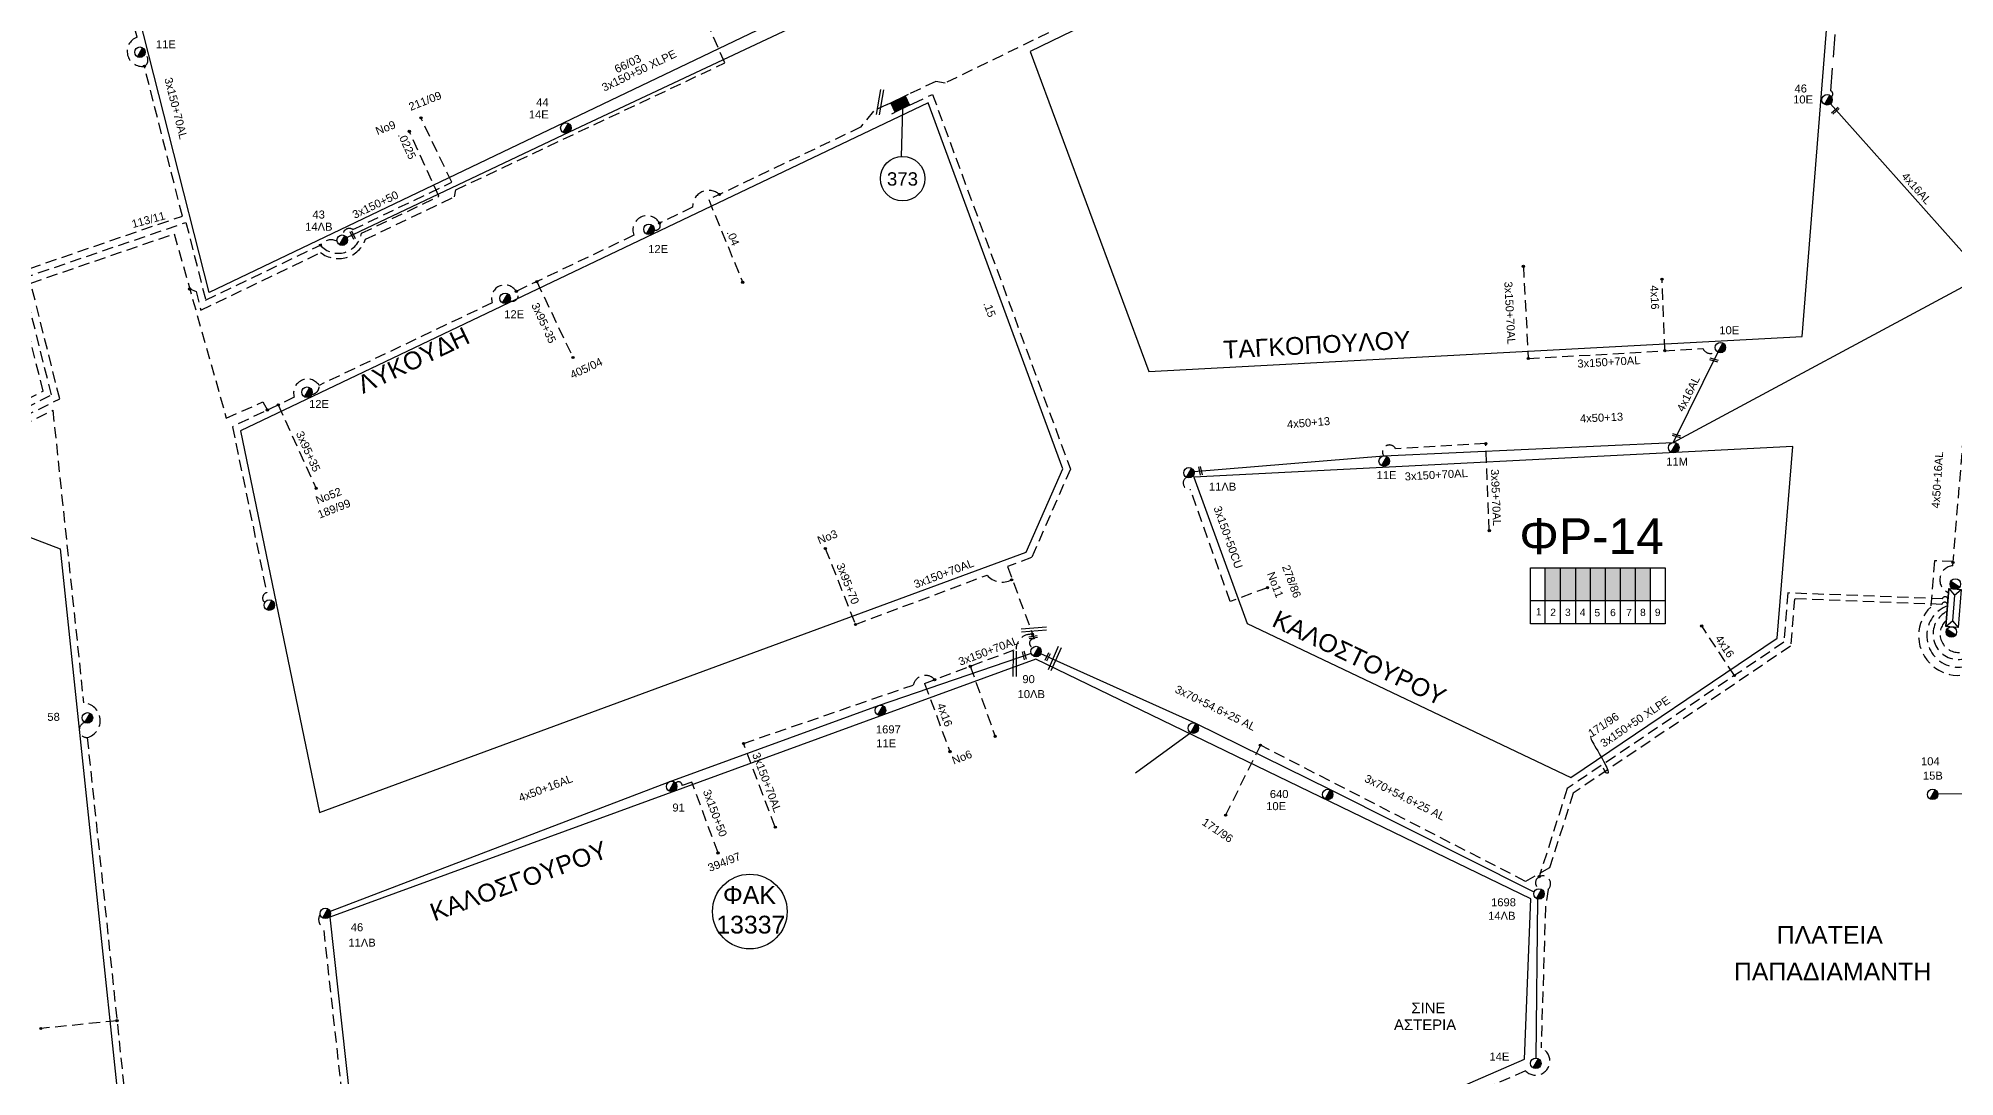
# Model space of a CAD drawing. Header units: millimetres. Extents: x 2910 to 3994, y 712 to 1224.
# Drawn here: x 3362.5 to 3578, y 925.5 to 1042.3 of the extents above; entities that cross this region are included whole.
import ezdxf
from ezdxf.enums import TextEntityAlignment as Align

# ---------------------------------------------------------------- set-up
doc = ezdxf.new("R2010")
doc.units = ezdxf.units.MM
doc.linetypes.add('DASHED', pattern=[19.05, 12.7, -6.35])
for name, color, linetype in [('.0225', 7, 'Continuous'), ('.04', 7, 'Continuous'), ('3x150+50', 7, 'Continuous'), ('3x150+50 XLPE', 7, 'Continuous'), ('3x150+50CU', 7, 'Continuous'), ('3x150+70AL', 7, 'Continuous'), ('3x150AL+50CUXLPE', 7, 'Continuous'), ('3x70+54.6+25 AL', 7, 'Continuous'), ('3x95+35', 7, 'Continuous'), ('3x95+70', 7, 'Continuous'), ('4x16', 7, 'Continuous'), ('4x16AL', 7, 'Continuous'), ('4x16συγκ', 7, 'Continuous'), ('4x50+13', 7, 'Continuous'), ('4x50+16AL', 7, 'Continuous'), ('Link Box 4 Διευθύνσεων', 7, 'Continuous'), ('Pillar OTE', 7, 'Continuous'), ('text διευθύνσεων', 7, 'Continuous'), ('TEXT ΚΑΛΩΔΙΩΝ', 7, 'Continuous'), ('Άγνωστα', 7, 'Continuous'), ('Καλώδια ΧΤ   3x150AL+50CU', 7, 'Continuous'), ('Καλώδια ΧΤ   4x6CU', 7, 'Continuous'), ('Μηχανική τομή', 7, 'Continuous'), ('Στύλος ΦΜ', 7, 'Continuous'), ('Στύλος ΦΜ @ 1', 7, 'Continuous'), ('Συνδέσεις', 7, 'Continuous'), ('Τομή', 7, 'Continuous'), ('Υποσταθμός εναέριος 2 στύλων', 7, 'Continuous'), ('Υποσταθμός πόλεως', 7, 'Continuous'), ('Υπόβαθρο ΔΕΗ', 7, 'Continuous')]:
    doc.layers.add(name, color=color, linetype=linetype)
doc.styles.get("Standard").update_dxf_attribs({"font": 'arial.ttf'})
doc.linetypes.add('SYN_LINE', pattern='A,0.5,-0.0001,["/\\/\\/\\/",Standard,S=0.1,R=0,X=0,Y=-0.05],-0.25', length=0.7501)

# ---------------------------------------------------------------- blocks, each defined once
blk = doc.blocks.new('ΥΠΟΣΤΑΘΜΟΣ ΕΝΑΕΡΙΟΣ ΕΠΙ 2 ΣΤΥΛΩΝ')
at = {"layer": 'Υποσταθμός εναέριος 2 στύλων', "linetype": 'Continuous'}
for points in [[(-11.97, -2.11, 0.574793), (-8.45, -0.07, 0.268822), (-9.64, 1.98)], [(9.68, -2.15, 0.574793), (13.19, -0.1, 0.268822), (12.01, 1.95)]]:
    blk.add_hatch(color=256, dxfattribs=at).paths.add_polyline_path(points)
for p, q in [((-11.97, -2.11), (-9.64, 1.98)), ((9.68, -2.15), (12.01, 1.95))]:
    blk.add_line(p, q, dxfattribs=at)
for centre in [(-10.81, -0.07), (10.84, -0.1)]:
    blk.add_circle(centre, 2.36, dxfattribs=at)
at = {"layer": 'Υποσταθμός πόλεως', "linetype": 'Continuous', "ltscale": 40}
blk.add_lwpolyline([(-8.57, 2.82), (8.57, 2.82), (8.57, -2.82), (-8.57, -2.82)], close=True, dxfattribs=at)
for points in [[(-5.75, 0), (-8.57, 2.82)], [(-8.57, -2.82), (-5.75, 0)], [(-5.75, 0), (5.75, 0)], [(5.75, 0), (8.57, 2.82)], [(8.57, -2.82), (5.75, 0)]]:
    blk.add_lwpolyline(points, dxfattribs=at)
at = {"layer": 'Υποσταθμός εναέριος 2 στύλων', "ltscale": 40, "flags": 1}
for tag, p in [('ΜΕΤΑΣΧΗΜΑΤΙΣΜΟΣ', (14.09, 2.51)), ('ΙΣΧΥΣ', (14.07, -0.28)), ('ΑΡΙΘΜΟΣ', (14.19, -3))]:
    blk.add_attdef(tag, p, '', height=1.8, dxfattribs=at)
blk = doc.blocks.new('ΥΠΑΡΧΩΝ ΤΣΙΜΕΝΤΕΝΙΟΣ ΣΤΥΛΟΣ')
at = {"layer": 'Στύλος ΦΜ'}
blk.add_hatch(color=7, dxfattribs=at).paths.add_polyline_path([(-1.29, -2.28, 0.574793), (2.62, 0, 0.268822), (1.3, 2.27)])
at = {"layer": 'Στύλος ΦΜ', "color": 7}
blk.add_line((-1.29, -2.28), (1.3, 2.27), dxfattribs=at)
blk.add_circle((0, 0), 2.62, dxfattribs=at)
at = {"layer": 'Στύλος ΦΜ', "flags": 4}
for tag, p in [('ΑΡΙΘΜΟΣ', (-4.68, 8.05)), ('ΤΥΠΟΣ', (-4.91, 3.03))]:
    blk.add_attdef(tag, p, '', height=4, dxfattribs=at)
blk = doc.blocks.new('_ΣΥΝΔΕΣΗ')
at = {"layer": 'Συνδέσεις', "linetype": 'SYN_LINE', "ltscale": 40}
blk.add_hatch(color=256, dxfattribs=at).paths.add_polyline_path([(0.5, -0.01, 1), (-0.5, -0.01, 1)])
at = {"layer": 'Συνδέσεις'}
blk.add_circle((0, -0.01), 0.5, dxfattribs=at)
blk = doc.blocks.new('ΜΗΧΑΝΙΚΗ ΤΟΜΗ')
at = {"layer": 'Μηχανική τομή', "ltscale": 40}
for p, q in [((-1.9, 0.8), (5.7, 0.8)), ((-1.9, -0.8), (5.7, -0.8))]:
    blk.add_line(p, q, dxfattribs=at)
blk = doc.blocks.new('ΤΟΜΗ')
at = {"layer": 'Τομή', "ltscale": 40}
for p, q in [((-5.7, 0), (17.1, 0)), ((-5.7, -2.8), (17.1, -2.8))]:
    blk.add_line(p, q, dxfattribs=at)
blk = doc.blocks.new('LINK BOX 4 ΑΝΑΧΩΡΗΣΕΩΝ')
at = {"layer": 'Link Box 4 Διευθύνσεων', "ltscale": 40}
blk.add_hatch(color=256, dxfattribs=at).paths.add_polyline_path([(-3.54, 0), (-3.54, -4.67), (3.54, -4.67), (3.54, 0)])
for p, q in [((-3.54, 0), (-5.33, 0)), ((5.33, 0), (3.54, 0)), ((-3.54, -4.67), (-5.33, -4.67)), ((5.33, -4.67), (3.54, -4.67))]:
    blk.add_line(p, q, dxfattribs=at)
blk.add_lwpolyline([(-3.54, -4.67), (-3.54, 0), (3.54, 0), (3.54, -4.67)], close=True, dxfattribs=at)

msp = doc.modelspace()

# ---------------------------------------------------------------- hatches: boundary and pattern name
at = {"layer": 'Καλώδια ΧΤ   3x150AL+50CU', "lineweight": -3, "ltscale": 0.2}
h = msp.add_hatch(color=85, dxfattribs=at)
h.dxf.hatch_style = 1
h.paths.add_polyline_path([(3533.69, 982.77), (3531.97, 982.77), (3531.97, 979.09), (3533.69, 979.09)])
h = msp.add_hatch(color=2, dxfattribs=at)
h.dxf.hatch_style = 1
h.paths.add_polyline_path([(3533.69, 979.09), (3535.41, 979.09), (3535.41, 982.77), (3533.69, 982.77)])
h = msp.add_hatch(color=6, dxfattribs=at)
h.dxf.hatch_style = 1
h.paths.add_polyline_path([(3537.06, 982.77), (3535.41, 982.77), (3535.41, 979.09), (3537.06, 979.08)])
h = msp.add_hatch(color=30, dxfattribs=at)
h.dxf.hatch_style = 1
h.paths.add_polyline_path([(3537.06, 979.08), (3538.75, 979.08), (3538.75, 982.77), (3537.06, 982.77)])
h = msp.add_hatch(color=151, dxfattribs=at)
h.dxf.hatch_style = 1
h.paths.add_polyline_path([(3538.75, 979.08), (3540.45, 979.08), (3540.45, 982.77), (3538.75, 982.77)])
h = msp.add_hatch(color=5, dxfattribs=at)
h.dxf.hatch_style = 1
h.paths.add_polyline_path([(3540.42, 979.08), (3542.12, 979.08), (3542.12, 982.77), (3540.42, 982.77)])
h = msp.add_hatch(color=62, dxfattribs=at)
h.dxf.hatch_style = 1
h.paths.add_polyline_path([(3542.09, 979.08), (3543.79, 979.08), (3543.79, 982.77), (3542.09, 982.77)])

# ---------------------------------------------------------------- linework, layer by layer
at = {"layer": '.0225', "color": 6, "linetype": 'DASHED', "lineweight": -3, "ltscale": 0.1}
msp.add_lwpolyline([(3394.24, 1019.04, 0.641345), (3398.86, 1020.37), (3407.57, 1024.54), (3404.23, 1031.83)], format="xyb", dxfattribs=at)
at = {"layer": '.04', "color": 2, "linetype": 'DASHED', "lineweight": -3, "ltscale": 0.1}
msp.add_lwpolyline([(3457.99, 1034.86), (3456.45, 1034.12), (3454.98, 1032.3), (3437.9, 1024.16), (3441.73, 1014.85)], dxfattribs=at)
at = {"layer": '3x150+50', "color": 6, "linetype": 'DASHED', "lineweight": -3, "ltscale": 0.1}
for points in [[(3396.78, 1020.17, -0.629994), (3397.88, 1020.79), (3409.01, 1026.11), (3405.54, 1033.35)], [(3394.24, 1019.04, -0.372188), (3396.12, 1019.46, 1.658995)], [(3577.08, 976.84, 1.303124), (3580.41, 974.66), (3587.92, 971.57), (3589.63, 970.31), (3591.71, 972.3)]]:
    msp.add_lwpolyline(points, format="xyb", dxfattribs=at)
msp.add_lwpolyline([(3344.71, 999.27), (3347.37, 993.92), (3363.99, 1002.19), (3360.71, 1015.29), (3379.11, 1021.6), (3381.33, 1012.86), (3394.24, 1019.04)], dxfattribs=at)
at = {"layer": '3x150+50', "color": 62, "linetype": 'DASHED', "lineweight": -3, "ltscale": 0.1}
msp.add_lwpolyline([(3577.22, 978.48, 1.258439), (3581.01, 972.68), (3587.17, 970.15), (3588.85, 969.05), (3597.76, 958.61, 0.758929), (3598.23, 957.83)], format="xyb", dxfattribs=at)
at = {"layer": '3x150+50', "color": 151, "linetype": 'DASHED', "lineweight": -3, "ltscale": 0.1}
msp.add_lwpolyline([(3577.17, 977.86, 1.275766), (3580.78, 973.64), (3587.54, 970.86), (3589.38, 969.65), (3598.08, 959.48)], format="xyb", dxfattribs=at)
at = {"layer": '3x150+50', "color": 30, "linetype": 'DASHED', "lineweight": -3, "ltscale": 0.1}
msp.add_lwpolyline([(3438.95, 950.71), (3436.01, 958.67), (3434.92, 958.27, 0.728169), (3434.2, 958.54, -13.043575)], format="xyb", dxfattribs=at)
at = {"layer": '3x150+50 XLPE', "color": 2, "linetype": 'DASHED', "lineweight": -3, "ltscale": 0.1}
for points in [[(3379.54, 1014.11), (3380.26, 1013.84), (3380.8, 1011.72), (3394.26, 1018.2, 0.512005), (3399.31, 1019.7), (3409.3, 1024.48), (3409.48, 1025.26), (3439.72, 1039.52), (3435.4, 1049.29)], [(3577.28, 979.23, 0.823309), (3576.64, 979.26), (3559.27, 979.93), (3558.81, 974.39), (3534.46, 957.94), (3531.3, 948.02, 0.594944), (3531.28, 946.68)], [(3531.3, 948.02, -0.878642), (3532.3, 946.6), (3532, 944.64), (3531.52, 928.78, -1.22077), (3529.76, 926.19), (3504.85, 915.28, 0.792563), (3501.54, 914.61), (3491.53, 910.14)]]:
    msp.add_lwpolyline(points, format="xyb", dxfattribs=at)
msp.add_lwpolyline([(3344.15, 998.99), (3347.17, 992.92), (3364.92, 1001.76), (3361.66, 1014.77), (3377.79, 1020.3), (3383.65, 999.59), (3387.77, 1001.41), (3388.27, 1000.49)], dxfattribs=at)
at = {"layer": '3x150+50 XLPE', "color": 5, "linetype": 'DASHED', "lineweight": -3, "ltscale": 0.1}
msp.add_lwpolyline([(3577.23, 978.61, 0.823309), (3576.59, 978.64), (3560.02, 979.28), (3559.58, 973.95), (3535.14, 957.43), (3532.46, 949.02), (3529.77, 947.5), (3499.95, 962.81), (3496.03, 954.95)], format="xyb", dxfattribs=at)
at = {"layer": '3x150+50CU', "color": 85, "linetype": 'DASHED', "lineweight": -3, "ltscale": 0.1}
msp.add_lwpolyline([(3500.75, 980.52), (3496.55, 978.96), (3492.08, 991.56, -0.792725), (3491.62, 992.93, -448.932981)], format="xyb", dxfattribs=at)
at = {"layer": '3x150+70AL', "color": 85, "linetype": 'DASHED', "lineweight": -3, "ltscale": 0.1}
for points in [[(3517.83, 1114.67), (3512.7, 1113.51), (3522.78, 1068.89), (3527.4, 1068.5), (3526.6, 1058.89), (3513.56, 1059.94, 0.819921), (3510.73, 1059.73), (3496.93, 1053.02, 0.471471), (3493.24, 1051.23), (3464.5, 1037.26), (3463.43, 1037.45), (3460.39, 1036)], [(3460.89, 1034.95), (3463.07, 1035.99), (3478.58, 993.86), (3474.22, 983.9), (3471.52, 982.9), (3474.51, 974.78, 0.908299), (3474.35, 973.81, -18.688891)], [(3529.52, 1016.66), (3530.08, 1006.28), (3549.71, 1007.42, 0.53759), (3551.23, 1007.15, -3.003486)], [(3525.68, 986.94), (3525.3, 996.72), (3515.15, 996.15, 1.069462), (3513.82, 995.33, 1.743434)], [(3454.4, 976.38), (3469.21, 981.94, 0.350392), (3471.97, 981.41, 0.390072)], [(3462.17, 969.75), (3472.47, 973.62, -0.437888), (3474.32, 975.28, -0.845241)], [(3445.39, 953.6), (3441.83, 963.01), (3460.91, 969.58, -0.621213), (3463.31, 970.18, -235.501654)]]:
    msp.add_lwpolyline(points, format="xyb", dxfattribs=at)
at = {"layer": '3x150+70AL', "color": 173, "linetype": 'DASHED', "lineweight": -3, "ltscale": 0.1}
for points in [[(3374.44, 1039.15, -0.898159), (3373.61, 1042.42), (3370.2, 1055.82, -0.893515), (3369.61, 1058.14), (3367.25, 1067.41), (3383.19, 1091.06), (3391.54, 1085.45)], [(3374.44, 1039.15, 0.555279), (3374.49, 1040.52, 0.104256)]]:
    msp.add_lwpolyline(points, format="xyb", dxfattribs=at)
at = {"layer": '3x150+70AL', "color": 30, "linetype": 'DASHED', "lineweight": -3, "ltscale": 0.1}
for points in [[(3577.33, 979.95, -0.787927), (3577.82, 982.98), (3583.47, 1051.54, -0.801324), (3583.93, 1052.47, -0.181847)], [(3343.6, 998.72), (3346.98, 991.93), (3364.14, 1000.48), (3367.6, 967.56, -0.857071), (3368.01, 963.67), (3372.38, 922.12, -0.714928), (3372.92, 916.99), (3374.88, 898.26, -0.856548), (3375.29, 894.37), (3379.45, 854.8), (3373.56, 855.04, 0.882506), (3373.62, 854.34), (3374.63, 854.29)], [(3368.01, 963.67, -0.882195), (3367.75, 965.37, 177.665881)], [(3376.24, 885.4), (3400.67, 887.32), (3399.81, 895.17, -0.647506), (3399.38, 899.07), (3394.61, 942.29, -0.452203), (3394.21, 943.79)]]:
    msp.add_lwpolyline(points, format="xyb", dxfattribs=at)
at = {"layer": '3x150+70AL', "color": 173, "linetype": 'DASHED', "lineweight": -3, "ltscale": 0.1}
msp.add_lwpolyline([(3345.22, 999.52), (3347.53, 994.89), (3363.06, 1002.62), (3359.75, 1015.81), (3378.72, 1022.31), (3374.44, 1039.15)], dxfattribs=at)
at = {"layer": '3x150+70AL', "color": 2, "linetype": 'DASHED', "lineweight": -3, "ltscale": 0.1}
msp.add_lwpolyline([(3439.12, 1024.74, 0.658862), (3436.1, 1023.3), (3432.37, 1021.52, 0.938489), (3429.49, 1020.15), (3416.26, 1013.84, 0.907887), (3413.57, 1012.56), (3394.09, 1003.27, 0.876562), (3391.3, 1001.94), (3384.34, 998.62), (3388.2, 979.96, 0.625925), (3387.98, 978.85)], format="xyb", dxfattribs=at)
at = {"layer": '3x150+70AL', "color": 2, "linetype": 'Continuous', "lineweight": -3, "ltscale": 0.1}
msp.add_lwpolyline([(3577.37, 980.43), (3577.03, 976.16)], dxfattribs=at)
at = {"layer": '3x150+70AL', "color": 85, "linetype": 'DASHED', "lineweight": -3, "ltscale": 0.1}
msp.add_lwpolyline([(3467.32, 971.68), (3470.12, 963.8)], dxfattribs=at)
at = {"layer": '3x150+70AL', "color": 30, "linetype": 'DASHED', "lineweight": -3, "ltscale": 0.1}
msp.add_lwpolyline([(3371.36, 931.83), (3362.79, 930.95)], dxfattribs=at)
at = {"layer": '3x150AL+50CUXLPE', "color": 30, "linetype": 'DASHED', "lineweight": -3, "ltscale": 0.1}
msp.add_lwpolyline([(3577.91, 983.47), (3575.76, 983.53), (3575.33, 978.35, 0.98858), (3581.48, 971.85), (3586.36, 969.85), (3587.61, 969.08), (3594.22, 975.4, -0.756704), (3594.56, 975.55)], format="xyb", dxfattribs=at)
at = {"layer": '3x70+54.6+25 AL', "color": 2, "linetype": 'SYN_LINE', "lineweight": -3, "ltscale": 10}
for points in [[(3530.72, 946.28), (3507.82, 957.78), (3492.7, 965.24), (3475.25, 973.1)], [(3492.12, 964.21), (3485.91, 959.65)]]:
    msp.add_lwpolyline(points, dxfattribs=at)
at = {"layer": '3x95+35', "color": 2, "linetype": 'DASHED', "lineweight": -3, "ltscale": 0.1}
for points in [[(3432.37, 1021.52, -0.725421), (3431.77, 1020.75, 1.400327)], [(3416.26, 1013.84, -0.899173), (3415.54, 1012.81, -6.368664)], [(3394.09, 1003.27, -0.419363), (3393.27, 1002.26, 1.512802)]]:
    msp.add_lwpolyline(points, format="xyb", dxfattribs=at)
for points in [[(3418.57, 1014.94), (3422.63, 1006.41)], [(3389.5, 1001.08), (3393.76, 991.69)]]:
    msp.add_lwpolyline(points, dxfattribs=at)
at = {"layer": '3x95+70', "color": 85, "linetype": 'DASHED', "lineweight": -3, "ltscale": 0.1}
msp.add_lwpolyline([(3451.02, 984.93), (3454.4, 976.38)], dxfattribs=at)
at = {"layer": '4x16', "color": 85, "linetype": 'DASHED', "lineweight": -3, "ltscale": 0.1}
for points in [[(3545.43, 1007.18), (3545.12, 1015.21)], [(3462.17, 969.75), (3465.04, 962.09)]]:
    msp.add_lwpolyline(points, dxfattribs=at)
at = {"layer": '4x16', "color": 2, "linetype": 'DASHED', "lineweight": -3, "ltscale": 0.1}
msp.add_lwpolyline([(3553.27, 970.65), (3549.58, 976.22)], dxfattribs=at)
at = {"layer": '4x16AL', "color": 85, "linetype": 'Continuous', "lineweight": -3, "ltscale": 0.1}
for points in [[(3580.96, 1015.98), (3564.07, 1034.94)], [(3551.39, 1007.01), (3546.37, 996.85)]]:
    msp.add_lwpolyline(points, dxfattribs=at)
at = {"layer": '4x16AL', "color": 62, "linetype": 'Continuous', "lineweight": -3, "ltscale": 0.1}
msp.add_lwpolyline([(3598.1, 957.46), (3576.14, 957.29)], dxfattribs=at)
at = {"layer": '4x16συγκ', "color": 2, "linetype": 'SYN_LINE', "lineweight": -3, "ltscale": 10}
msp.add_lwpolyline([(3531.11, 945.53), (3530.92, 927.63)], dxfattribs=at)
at = {"layer": '4x50+13', "color": 6, "linetype": 'Continuous', "lineweight": -3, "ltscale": 0.1}
msp.add_lwpolyline([(3397.2, 1019.89), (3422.26, 1031.79), (3451.22, 1045.37), (3481.21, 1058.57), (3511.02, 1073.9)], dxfattribs=at)
at = {"layer": '4x50+13', "color": 85, "linetype": 'Continuous', "lineweight": -3, "ltscale": 0.1}
msp.add_lwpolyline([(3492.48, 993.58), (3513.82, 995.33), (3546.37, 996.85), (3580.96, 1015.43)], dxfattribs=at)
at = {"layer": '4x50+16AL', "color": 30, "linetype": 'SYN_LINE', "lineweight": -3, "ltscale": 10}
msp.add_lwpolyline([(3474.16, 973.14), (3456.96, 967.25), (3433.41, 958.65), (3395.34, 944.11)], dxfattribs=at)
at = {"layer": 'Pillar OTE', "lineweight": -3, "ltscale": 40}
for points in [[(3530.31, 976.45), (3530.31, 982.77), (3545.47, 982.77), (3545.47, 976.44), (3530.31, 976.45)], [(3531.97, 976.45), (3531.97, 982.77)], [(3533.69, 976.45), (3533.69, 982.77)], [(3535.41, 976.45), (3535.41, 982.77)], [(3537.06, 976.44), (3537.06, 982.77)], [(3538.75, 976.44), (3538.75, 982.77)], [(3540.45, 976.44), (3540.45, 982.77)], [(3542.12, 976.44), (3542.12, 982.77)], [(3543.81, 976.44), (3543.81, 982.77)], [(3530.31, 979.09), (3545.47, 979.08)]]:
    msp.add_lwpolyline(points, dxfattribs=at)
at = {"layer": 'TEXT ΚΑΛΩΔΙΩΝ', "color": 7, "linetype": 'Continuous', "ltscale": 0.1}
msp.add_open_spline([(3537.1, 963.81), (3537, 963.58), (3537.62, 962.71), (3539.18, 959.85), (3539.05, 959.64), (3538.78, 959.64), (3538.52, 960.22)], degree=3, dxfattribs=at)
at = {"layer": 'Καλώδια ΧΤ   4x6CU', "color": 85, "linetype": 'DASHED', "ltscale": 0.2}
msp.add_lwpolyline([(3564.17, 1035.72, 0.589104), (3564.09, 1036.39), (3565.28, 1051.35), (3560.3, 1051.74)], format="xyb", dxfattribs=at)
at = {"layer": 'Υπόβαθρο ΔΕΗ', "linetype": 'Continuous', "lineweight": -3}
for points in [[(3413.68, 1134.86), (3419.95, 1134.49), (3432.64, 1116.68), (3457.17, 1049.85), (3381.73, 1013.72), (3368.11, 1067.26), (3413.68, 1134.86)], [(3560.87, 1008.78), (3560.87, 1008.78), (3564.56, 1055.01), (3512.06, 1059.26), (3474.06, 1040.8), (3487.42, 1004.82)], [(3462.57, 1035.03), (3385.25, 998.17), (3394.13, 955.25), (3473.62, 984.53), (3477.72, 993.88), (3462.57, 1035.03)], [(3487.42, 1004.82), (3560.87, 1008.78)], [(3498.45, 976.5), (3534.87, 959.18), (3558.05, 974.84), (3559.84, 996.4), (3492.46, 992.95)], [(3492.46, 992.95), (3498.45, 976.5)], [(3306.71, 960.91), (3359.39, 987.04), (3364.97, 984.89), (3375.71, 882.72), (3367.7, 873.94), (3311.96, 876.18)], [(3529.65, 927.49), (3530.36, 945.53), (3474.7, 972.49), (3395.29, 943.46), (3401.55, 886.61), (3417.04, 878.48), (3529.65, 927.49)]]:
    msp.add_lwpolyline(points, dxfattribs=at)
at = {"layer": 'Υπόβαθρο ΔΕΗ', "lineweight": -3}
msp.add_lwpolyline([(3459.69, 1034.38), (3459.55, 1029.02)], dxfattribs=at)
msp.add_circle((3459.71, 1026.52), 2.5, dxfattribs=at)
at = {"layer": 'Υπόβαθρο ΔΕΗ', "lineweight": -3, "ltscale": 0.1}
msp.add_circle((3442.53, 944.11), 4.2, dxfattribs=at)

# ---------------------------------------------------------------- block references
at = {"layer": 'Link Box 4 Διευθύνσεων', "lineweight": -3, "xscale": 0.2499999999999996, "yscale": 0.2499999999999996, "zscale": 0.2499999999999996, "rotation": 205.4897162408012}
msp.add_blockref('LINK BOX 4 ΑΝΑΧΩΡΗΣΕΩΝ', (3459.69, 1034.38), dxfattribs=at)
at = {"layer": 'Μηχανική τομή', "lineweight": -3, "zscale": 0.2499999999999677}
for p, xscale, yscale, rotation in [((3564.44, 1034), 0.1249999999999999, 0.1249999999999999, 40.37793461996296), ((3397.74, 1020.4), 0.1249999999999999, 0.1249999999999999, 295.4457384027504), ((3550.7, 1006.21), 0.1249999999999998, 0.1249999999999998, 343.7609328498025), ((3546.5, 997.69), 0.1249999999999998, 0.1249999999999998, 343.7609328498025), ((3493.14, 993.89), 0.1249999999999998, 0.1249999999999998, 281.8785283808626), ((3474.15, 974.95), 0.1249999999999999, 0.1249999999999999, 8.637946252914274), ((3473.47, 972.66), 0.1249999999999999, 0.1249999999999999, 105.6116337172116), ((3475.94, 972.54), 0.1249999999999999, 0.1249999999999999, 63.46328545194212)]:
    msp.add_blockref('ΜΗΧΑΝΙΚΗ ΤΟΜΗ', p, dxfattribs=dict(at, xscale=xscale, yscale=yscale, rotation=rotation))
at = {"layer": 'Στύλος ΦΜ @ 1', "lineweight": -3, "ltscale": 40}
ref = msp.add_blockref('ΥΠΑΡΧΩΝ ΤΣΙΜΕΝΤΕΝΙΟΣ ΣΤΥΛΟΣ', (3373.94, 1040.73), dxfattribs=dict(at, xscale=0.225, yscale=0.225, zscale=0.225))
ref.add_attrib('ΤΥΠΟΣ', '11Ε', dxfattribs={"layer": 'Στύλος ΦΜ', "height": 0.9, "flags": 4}).set_placement((3375.74, 1040.9), align=Align.BOTTOM_LEFT)
ref = msp.add_blockref('ΥΠΑΡΧΩΝ ΤΣΙΜΕΝΤΕΝΙΟΣ ΣΤΥΛΟΣ', (3563.68, 1035.38), dxfattribs=dict(at, xscale=0.225, yscale=0.225, zscale=0.225))
ref.add_attrib('ΤΥΠΟΣ', '10Ε', dxfattribs={"layer": 'Στύλος ΦΜ', "height": 0.9, "flags": 4}).set_placement((3559.86, 1034.7), align=Align.BOTTOM_LEFT)
ref.add_attrib('ΑΡΙΘΜΟΣ', '46', (3560.02, 1036.2), dxfattribs={"layer": 'Στύλος ΦΜ', "height": 0.9, "flags": 4})
ref = msp.add_blockref('ΥΠΑΡΧΩΝ ΤΣΙΜΕΝΤΕΝΙΟΣ ΣΤΥΛΟΣ', (3421.84, 1032.21), dxfattribs=dict(at, xscale=0.225, yscale=0.225, zscale=0.225))
ref.add_attrib('ΤΥΠΟΣ', '14Ε', dxfattribs={"layer": 'Στύλος ΦΜ', "height": 0.9, "flags": 4}).set_placement((3417.67, 1033.01), align=Align.BOTTOM_LEFT)
ref.add_attrib('ΑΡΙΘΜΟΣ', '44', (3418.5, 1034.65), dxfattribs={"layer": 'Στύλος ΦΜ', "height": 0.9, "flags": 4})
ref = msp.add_blockref('ΥΠΑΡΧΩΝ ΤΣΙΜΕΝΤΕΝΙΟΣ ΣΤΥΛΟΣ', (3396.69, 1019.59), dxfattribs=dict(at, xscale=0.225, yscale=0.225, zscale=0.225))
ref.add_attrib('ΤΥΠΟΣ', '14ΛΒ', dxfattribs={"layer": 'Στύλος ΦΜ', "height": 0.9, "flags": 4}).set_placement((3392.52, 1020.39), align=Align.BOTTOM_LEFT)
ref.add_attrib('ΑΡΙΘΜΟΣ', '43', (3393.34, 1022.03), dxfattribs={"layer": 'Στύλος ΦΜ', "height": 0.9, "flags": 4})
ref = msp.add_blockref('ΥΠΑΡΧΩΝ ΤΣΙΜΕΝΤΕΝΙΟΣ ΣΤΥΛΟΣ', (3431.18, 1020.82), dxfattribs=dict(at, xscale=0.225, yscale=0.225, zscale=0.225))
ref.add_attrib('ΤΥΠΟΣ', '12Ε', dxfattribs={"layer": 'Στύλος ΦΜ', "height": 0.9, "flags": 4}).set_placement((3431.1, 1017.88), align=Align.BOTTOM_LEFT)
ref = msp.add_blockref('ΥΠΑΡΧΩΝ ΤΣΙΜΕΝΤΕΝΙΟΣ ΣΤΥΛΟΣ', (3415.01, 1013.06), dxfattribs=dict(at, xscale=0.225, yscale=0.225, zscale=0.225))
ref.add_attrib('ΤΥΠΟΣ', '12Ε', dxfattribs={"layer": 'Στύλος ΦΜ', "height": 0.9, "flags": 4}).set_placement((3414.91, 1010.55), align=Align.BOTTOM_LEFT)
ref = msp.add_blockref('ΥΠΑΡΧΩΝ ΤΣΙΜΕΝΤΕΝΙΟΣ ΣΤΥΛΟΣ', (3551.68, 1007.52), dxfattribs=dict(at, xscale=0.225, yscale=0.225, zscale=0.225))
ref.add_attrib('ΤΥΠΟΣ', '10Ε', dxfattribs={"layer": 'Στύλος ΦΜ', "height": 0.9, "flags": 4}).set_placement((3551.56, 1008.75), align=Align.BOTTOM_LEFT)
ref = msp.add_blockref('ΥΠΑΡΧΩΝ ΤΣΙΜΕΝΤΕΝΙΟΣ ΣΤΥΛΟΣ', (3392.73, 1002.5), dxfattribs=dict(at, xscale=0.225, yscale=0.225, zscale=0.225))
ref.add_attrib('ΤΥΠΟΣ', '12Ε', dxfattribs={"layer": 'Στύλος ΦΜ', "height": 0.9, "flags": 4}).set_placement((3392.96, 1000.46), align=Align.BOTTOM_LEFT)
ref = msp.add_blockref('ΥΠΑΡΧΩΝ ΤΣΙΜΕΝΤΕΝΙΟΣ ΣΤΥΛΟΣ', (3546.44, 996.27), dxfattribs=dict(at, xscale=0.225, yscale=0.225, zscale=0.225))
ref.add_attrib('ΤΥΠΟΣ', '11M', dxfattribs={"layer": 'Στύλος ΦΜ', "height": 0.9, "flags": 4}).set_placement((3545.59, 993.98), align=Align.BOTTOM_LEFT)
ref = msp.add_blockref('ΥΠΑΡΧΩΝ ΤΣΙΜΕΝΤΕΝΙΟΣ ΣΤΥΛΟΣ', (3491.91, 993.45), dxfattribs=dict(at, xscale=0.225, yscale=0.225, zscale=0.225))
ref.add_attrib('ΤΥΠΟΣ', '11ΛΒ', dxfattribs={"layer": 'Στύλος ΦΜ', "height": 0.9, "flags": 4}).set_placement((3494.16, 991.16), align=Align.BOTTOM_LEFT)
ref = msp.add_blockref('ΥΠΑΡΧΩΝ ΤΣΙΜΕΝΤΕΝΙΟΣ ΣΤΥΛΟΣ', (3513.87, 994.75), dxfattribs=dict(at, xscale=0.225, yscale=0.225, zscale=0.225))
ref.add_attrib('ΤΥΠΟΣ', '11Ε', dxfattribs={"layer": 'Στύλος ΦΜ', "height": 0.9, "flags": 4}).set_placement((3513.02, 992.46), align=Align.BOTTOM_LEFT)
at = {"layer": 'Στύλος ΦΜ @ 1', "lineweight": -3, "ltscale": 40, "xscale": 0.225, "yscale": 0.225, "zscale": 0.225}
for p in [(3388.49, 978.56), (3492.41, 964.73)]:
    msp.add_blockref('ΥΠΑΡΧΩΝ ΤΣΙΜΕΝΤΕΝΙΟΣ ΣΤΥΛΟΣ', p, dxfattribs=at)
at = {"layer": 'Στύλος ΦΜ @ 1', "lineweight": -3, "ltscale": 40}
ref = msp.add_blockref('ΥΠΑΡΧΩΝ ΤΣΙΜΕΝΤΕΝΙΟΣ ΣΤΥΛΟΣ', (3474.72, 973.34), dxfattribs=dict(at, xscale=0.225, yscale=0.225, zscale=0.225))
ref.add_attrib('ΤΥΠΟΣ', '10ΛΒ', dxfattribs={"layer": 'Στύλος ΦΜ', "height": 0.9, "flags": 4}).set_placement((3472.64, 967.84), align=Align.BOTTOM_LEFT)
ref.add_attrib('ΑΡΙΘΜΟΣ', '90', (3473.18, 969.79), dxfattribs={"layer": 'Στύλος ΦΜ', "height": 0.9, "flags": 4})
ref = msp.add_blockref('ΥΠΑΡΧΩΝ ΤΣΙΜΕΝΤΕΝΙΟΣ ΣΤΥΛΟΣ', (3368.04, 965.88), dxfattribs=dict(at, xscale=0.225, yscale=0.225, zscale=0.225))
ref.add_attrib('ΑΡΙΘΜΟΣ', '58', (3363.53, 965.55), dxfattribs={"layer": 'Στύλος ΦΜ', "height": 0.9, "flags": 4})
ref = msp.add_blockref('ΥΠΑΡΧΩΝ ΤΣΙΜΕΝΤΕΝΙΟΣ ΣΤΥΛΟΣ', (3457.22, 966.73), dxfattribs=dict(at, xscale=0.225, yscale=0.225, zscale=0.225))
ref.add_attrib('ΤΥΠΟΣ', '11Ε', dxfattribs={"layer": 'Στύλος ΦΜ', "height": 0.9, "flags": 4}).set_placement((3456.75, 962.3), align=Align.BOTTOM_LEFT)
ref.add_attrib('ΑΡΙΘΜΟΣ', '1697', (3456.71, 964.14), dxfattribs={"layer": 'Στύλος ΦΜ', "height": 0.9, "flags": 4})
ref = msp.add_blockref('ΥΠΑΡΧΩΝ ΤΣΙΜΕΝΤΕΝΙΟΣ ΣΤΥΛΟΣ', (3575.55, 957.28), dxfattribs=dict(at, xscale=0.225, yscale=0.225, zscale=0.225))
ref.add_attrib('ΤΥΠΟΣ', '15Β', dxfattribs={"layer": 'Στύλος ΦΜ', "height": 0.9, "flags": 4}).set_placement((3574.46, 958.67), align=Align.BOTTOM_LEFT)
ref.add_attrib('ΑΡΙΘΜΟΣ', '104', (3574.24, 960.55), dxfattribs={"layer": 'Στύλος ΦΜ', "height": 0.9, "flags": 4})
ref = msp.add_blockref('ΥΠΑΡΧΩΝ ΤΣΙΜΕΝΤΕΝΙΟΣ ΣΤΥΛΟΣ', (3433.74, 958.17), dxfattribs=dict(at, xscale=0.225, yscale=0.225, zscale=0.225))
ref.add_attrib('ΑΡΙΘΜΟΣ', '91', (3433.82, 955.35), dxfattribs={"layer": 'Στύλος ΦΜ', "height": 0.9, "flags": 4})
ref = msp.add_blockref('ΥΠΑΡΧΩΝ ΤΣΙΜΕΝΤΕΝΙΟΣ ΣΤΥΛΟΣ', (3507.52, 957.27), dxfattribs=dict(at, xscale=0.225, yscale=0.225, zscale=0.225))
ref.add_attrib('ΤΥΠΟΣ', '10Ε', dxfattribs={"layer": 'Στύλος ΦΜ', "height": 0.9, "flags": 4}).set_placement((3500.6, 955.24), align=Align.BOTTOM_LEFT)
ref.add_attrib('ΑΡΙΘΜΟΣ', '640', (3501.01, 956.87), dxfattribs={"layer": 'Στύλος ΦΜ', "height": 0.9, "flags": 4})
ref = msp.add_blockref('ΥΠΑΡΧΩΝ ΤΣΙΜΕΝΤΕΝΙΟΣ ΣΤΥΛΟΣ', (3531.28, 946.09), dxfattribs=dict(at, xscale=0.225, yscale=0.225, zscale=0.225))
ref.add_attrib('ΤΥΠΟΣ', '14ΛΒ', dxfattribs={"layer": 'Στύλος ΦΜ', "height": 0.9, "flags": 4}).set_placement((3525.56, 942.91), align=Align.BOTTOM_LEFT)
ref.add_attrib('ΑΡΙΘΜΟΣ', '1698', (3525.89, 944.7), dxfattribs={"layer": 'Στύλος ΦΜ', "height": 0.9, "flags": 4})
ref = msp.add_blockref('ΥΠΑΡΧΩΝ ΤΣΙΜΕΝΤΕΝΙΟΣ ΣΤΥΛΟΣ', (3394.79, 943.9), dxfattribs=dict(at, xscale=0.225, yscale=0.225, zscale=0.225))
ref.add_attrib('ΤΥΠΟΣ', '11ΛΒ', dxfattribs={"layer": 'Στύλος ΦΜ', "height": 0.9, "flags": 4}).set_placement((3397.38, 939.89), align=Align.BOTTOM_LEFT)
ref.add_attrib('ΑΡΙΘΜΟΣ', '46', (3397.65, 941.89), dxfattribs={"layer": 'Στύλος ΦΜ', "height": 0.9, "flags": 4})
ref = msp.add_blockref('ΥΠΑΡΧΩΝ ΤΣΙΜΕΝΤΕΝΙΟΣ ΣΤΥΛΟΣ', (3530.92, 927.04), dxfattribs=dict(at, xscale=0.225, yscale=0.225, zscale=0.225))
ref.add_attrib('ΤΥΠΟΣ', '14Ε', dxfattribs={"layer": 'Στύλος ΦΜ', "height": 0.9, "flags": 4}).set_placement((3525.71, 927.08), align=Align.BOTTOM_LEFT)
at = {"layer": 'Συνδέσεις', "lineweight": -3, "xscale": 0.25, "yscale": 0.25, "zscale": 0.25}
for p in [(3374.44, 1039.16), (3405.54, 1033.36), (3404.23, 1031.83), (3439.12, 1024.74), (3432.37, 1021.52), (3394.24, 1019.04), (3529.52, 1016.67), (3545.12, 1015.22), (3379.54, 1014.11), (3416.27, 1013.84), (3418.57, 1014.94), (3441.73, 1014.85), (3422.63, 1006.41), (3545.43, 1007.18), (3530.08, 1006.29), (3388.27, 1000.5), (3389.5, 1001.08), (3525.3, 996.73), (3393.76, 991.69), (3451.02, 984.93), (3525.69, 986.94), (3577.85, 983.36), (3471.97, 981.41), (3500.75, 980.52), (3454.41, 976.38), (3549.58, 976.22), (3474.32, 975.28), (3463.31, 970.18), (3467.32, 971.69), (3553.27, 970.65), (3470.12, 963.8), (3441.83, 963.01), (3465.05, 962.09), (3499.95, 962.82), (3496.04, 954.95), (3445.39, 953.6), (3438.96, 950.69), (3531.3, 948.03), (3362.79, 930.96), (3371.36, 931.83)]:
    msp.add_blockref('_ΣΥΝΔΕΣΗ', p, dxfattribs=at)
at = {"layer": 'Τομή', "lineweight": -3, "zscale": 0.2499999999999997}
for p, xscale, yscale, rotation in [((3457.45, 1035.79), 0.125, 0.125, 260.0891151308699), ((3475.2, 975.68), 0.1249999999999999, 0.1249999999999999, 184.3657742511494), ((3472.49, 972.66), 0.1249999999999999, 0.1249999999999999, 269.5944221927327), ((3477.25, 973.11), 0.1249999999999999, 0.1249999999999999, 246.1503479790181)]:
    msp.add_blockref('ΤΟΜΗ', p, dxfattribs=dict(at, xscale=xscale, yscale=yscale, rotation=rotation))
at = {"layer": 'Υποσταθμός εναέριος 2 στύλων', "lineweight": -3, "xscale": 0.2499999999999999, "yscale": 0.2499999999999999, "zscale": 0.4999999999999997, "rotation": 265.4111101025185}
msp.add_blockref('ΥΠΟΣΤΑΘΜΟΣ ΕΝΑΕΡΙΟΣ ΕΠΙ 2 ΣΤΥΛΩΝ', (3577.9, 978.24), dxfattribs=at)

# ---------------------------------------------------------------- texts
at = {"lineweight": -3, "ltscale": 30, "char_height": 0.817, "width": 5.6286, "attachment_point": 1}
for s, insert in [('1', (3530.93, 978.23)), ('2', (3532.55, 978.16)), ('3', (3534.21, 978.16)), ('4', (3535.87, 978.16)), ('5', (3537.52, 978.12)), ('6', (3539.28, 978.14)), ('7', (3541.09, 978.14)), ('8', (3542.65, 978.15)), ('9', (3544.31, 978.16))]:
    msp.add_mtext(s, dxfattribs=dict(at, insert=insert))
at = {"layer": 'text διευθύνσεων', "color": 7, "linetype": 'Continuous', "lineweight": -3, "ltscale": 0.1}
for s, rotation, p in [('ΛΥΚΟΥΔΗ', 25.4897, (3404.69, 1006.11)), ('ΤΑΓΚΟΠΟΥΛΟΥ', 3.0835, (3506.29, 1007.84)), ('ΚΑΛΟΣΤΟΥΡΟΥ', 334.5637, (3511.08, 972.62)), ('ΚΑΛΟΣΓΟΥΡΟΥ', 20.2215, (3416.53, 947.55))]:
    msp.add_text(s, height=2, rotation=rotation, dxfattribs=at).set_placement(p, align=Align.MIDDLE_CENTER)
at = {"layer": 'TEXT ΚΑΛΩΔΙΩΝ', "color": 7, "linetype": 'Continuous', "lineweight": -3, "ltscale": 0.1}
for s, rotation, p in [('3x150+50 XLPE', 25.7017, (3430.07, 1038.67)), ('66/03', 26, (3428.8, 1039.44)), ('3x150+70AL', 284.2773, (3377.99, 1034.42)), ('211/09', 21.4455, (3406, 1035.25)), ('No9', 21.4455, (3401.56, 1032.24)), ('.0225', 294.6271, (3403.98, 1030.2)), ('4x16AL', 311.6752, (3573.74, 1025.44)), ('3x150+50', 25.5893, (3400.41, 1023.59)), ('113/11', 15.2346, (3374.89, 1021.89)), ('.04', 292.3706, (3440.65, 1019.85)), ('3x150+70AL', 273, (3528.01, 1011.41)), ('4x16', 272.1544, (3544.3, 1013.16)), ('3x95+35', 295, (3419.36, 1010.29)), ('.15', 290.211, (3469.5, 1011.81)), ('3x150+70AL', 3.3255, (3539.14, 1005.91)), ('405/04', 25, (3424.13, 1005.2)), ('4x50+13', 2.6709, (3538.31, 999.65)), ('3x95+35', 294.3876, (3392.87, 995.84)), ('4x50+13', 4.6967, (3505.36, 999.08)), ('4x50+16AL', 86.2637, (3576.08, 992.64)), ('3x150+70AL', 3.2368, (3519.72, 993.22)), ('3x95+70AL', 272.2766, (3526.44, 990.66)), ('No52', 21.4455, (3395.15, 990.86)), ('189/99', 21.4455, (3395.77, 989.4)), ('3x150+50CU', 289.5588, (3496.32, 986.19)), ('No3', 21.4455, (3451.25, 986.23)), ('3x95+70', 291.6163, (3453.55, 980.98)), ('3x150+70AL', 20.6055, (3464.34, 982.11)), ('278/86', 290.5148, (3503.46, 981.23)), ('No11', 290.5148, (3501.63, 980.85)), ('3x150+70AL', 20.5938, (3469.36, 973.41)), ('4x16', 303.5228, (3552.17, 973.93)), ('3x70+54.6+25 AL', 333.725, (3494.89, 967)), ('3x150+50 XLPE', 34.0504, (3542.09, 965.46)), ('4x16', 290.5938, (3464.45, 966.23)), ('171/96', 34.0504, (3538.53, 965.11)), ('3x150+70AL', 290.7204, (3444.45, 958.62)), ('No6', 21.4455, (3466.38, 961.46)), ('4x50+16AL', 20.909, (3419.56, 957.99)), ('3x70+54.6+25 AL', 333.3562, (3516.2, 956.94)), ('3x150+50', 290.2897, (3438.62, 955.18)), ('171/96', 326.1365, (3495.14, 953.24)), ('394/97', 21.4455, (3439.65, 949.68))]:
    msp.add_text(s, height=0.9, rotation=rotation, dxfattribs=at).set_placement(p, align=Align.MIDDLE_CENTER)
at = {"layer": 'TEXT ΚΑΛΩΔΙΩΝ', "linetype": 'Continuous', "lineweight": -3, "ltscale": 0.1}
msp.add_text('4x16AL', height=0.9, rotation=63.7478, dxfattribs=at).set_placement((3548.07, 1002.33), align=Align.MIDDLE_CENTER)
at = {"layer": 'TEXT ΚΑΛΩΔΙΩΝ', "color": 7, "linetype": 'Continuous', "lineweight": -3, "ltscale": 0.1}
for s, height, p in [('ΠΛΑΤΕΙΑ', 2, (3563.98, 941.48)), ('ΠΑΠΑΔΙΑΜΑΝΤΗ', 2, (3564.3, 937.36)), ('ΣΙΝΕ', 1.2, (3518.84, 933.28)), ('AΣΤΕΡΙΑ', 1.2, (3518.47, 931.38))]:
    msp.add_text(s, height=height, dxfattribs=at).set_placement(p, align=Align.MIDDLE_CENTER)
at = {"layer": 'Άγνωστα', "color": 7, "lineweight": -3, "insert": (3457.95, 1027.23), "char_height": 1.5, "width": 4.551914400963142e-14, "attachment_point": 1}
msp.add_mtext('373', dxfattribs=at)
at = {"layer": 'Υπόβαθρο ΔΕΗ', "lineweight": -3, "attachment_point": 1}
for s, insert, char_height, width in [('ΦΡ-14', (3529.06, 988.32), 4, 84.6573), ('\\pi-0.023757;ΦΑΚ\\P\\pi-0.77546;13337', (3439.53, 946.97), 2, 5.7874)]:
    msp.add_mtext(s, dxfattribs=dict(at, insert=insert, char_height=char_height, width=width))

doc.saveas('drawing.dxf')
